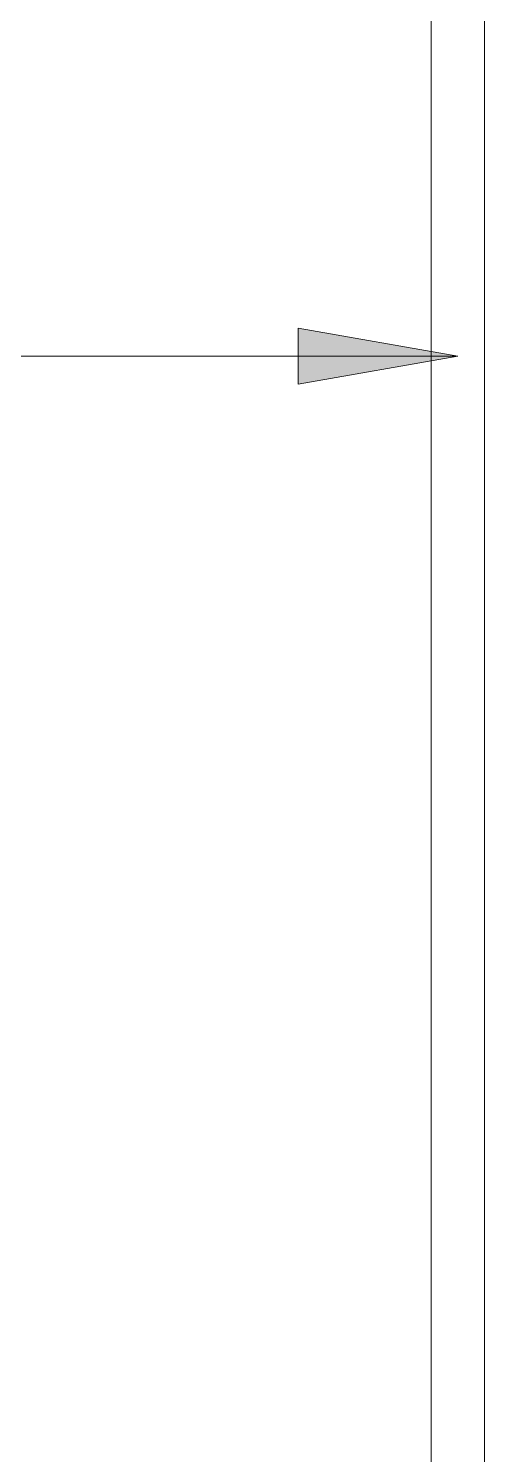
# Model space of a CAD drawing. Header units: millimetres. Extents: x -14581 to 6741, y -2784 to 21137.
# Drawn here: x -12905 to -12734, y 3758 to 4295 of the extents above; entities that cross this region are included whole.
import ezdxf

# ---------------------------------------------------------------- set-up
doc = ezdxf.new("R2010")
doc.units = ezdxf.units.MM
doc.layers.add('S-RBAR', color=171, linetype='Continuous', lineweight=18)
doc.layers.add('S-RBAR-IDEN', color=171, linetype='Continuous', lineweight=9)

msp = doc.modelspace()

# ---------------------------------------------------------------- hatches: boundary and pattern name
at = {"layer": 'S-RBAR-IDEN'}
msp.add_hatch(color=256, dxfattribs=at).paths.add_polyline_path([(-12743.80383016153, 4171.67040311653), (-12803.80383016153, 4182.250021959038), (-12803.80383016153, 4161.090784274022)])

# ---------------------------------------------------------------- linework, layer by layer
at = {"layer": 'S-RBAR'}
for p, q in [((-12753.80383016153, 4680.000000000216), (-12753.80383016153, 3669.999999999593)), ((-12733.80383016153, 4680.000000000216), (-12733.80383016153, 3669.999999999593))]:
    msp.add_line(p, q, dxfattribs=at)
at = {"layer": 'S-RBAR-IDEN'}
for p, q in [((-12743.80383016153, 4171.67040311653), (-12803.80383016153, 4182.250021959038)), ((-12803.80383016153, 4182.250021959038), (-12803.80383016153, 4161.090784274022)), ((-12743.80383016153, 4171.67040311653), (-13366.43203878948, 4171.670403116531)), ((-12803.80383016153, 4161.090784274022), (-12743.80383016153, 4171.67040311653))]:
    msp.add_line(p, q, dxfattribs=at)

doc.saveas('drawing.dxf')
